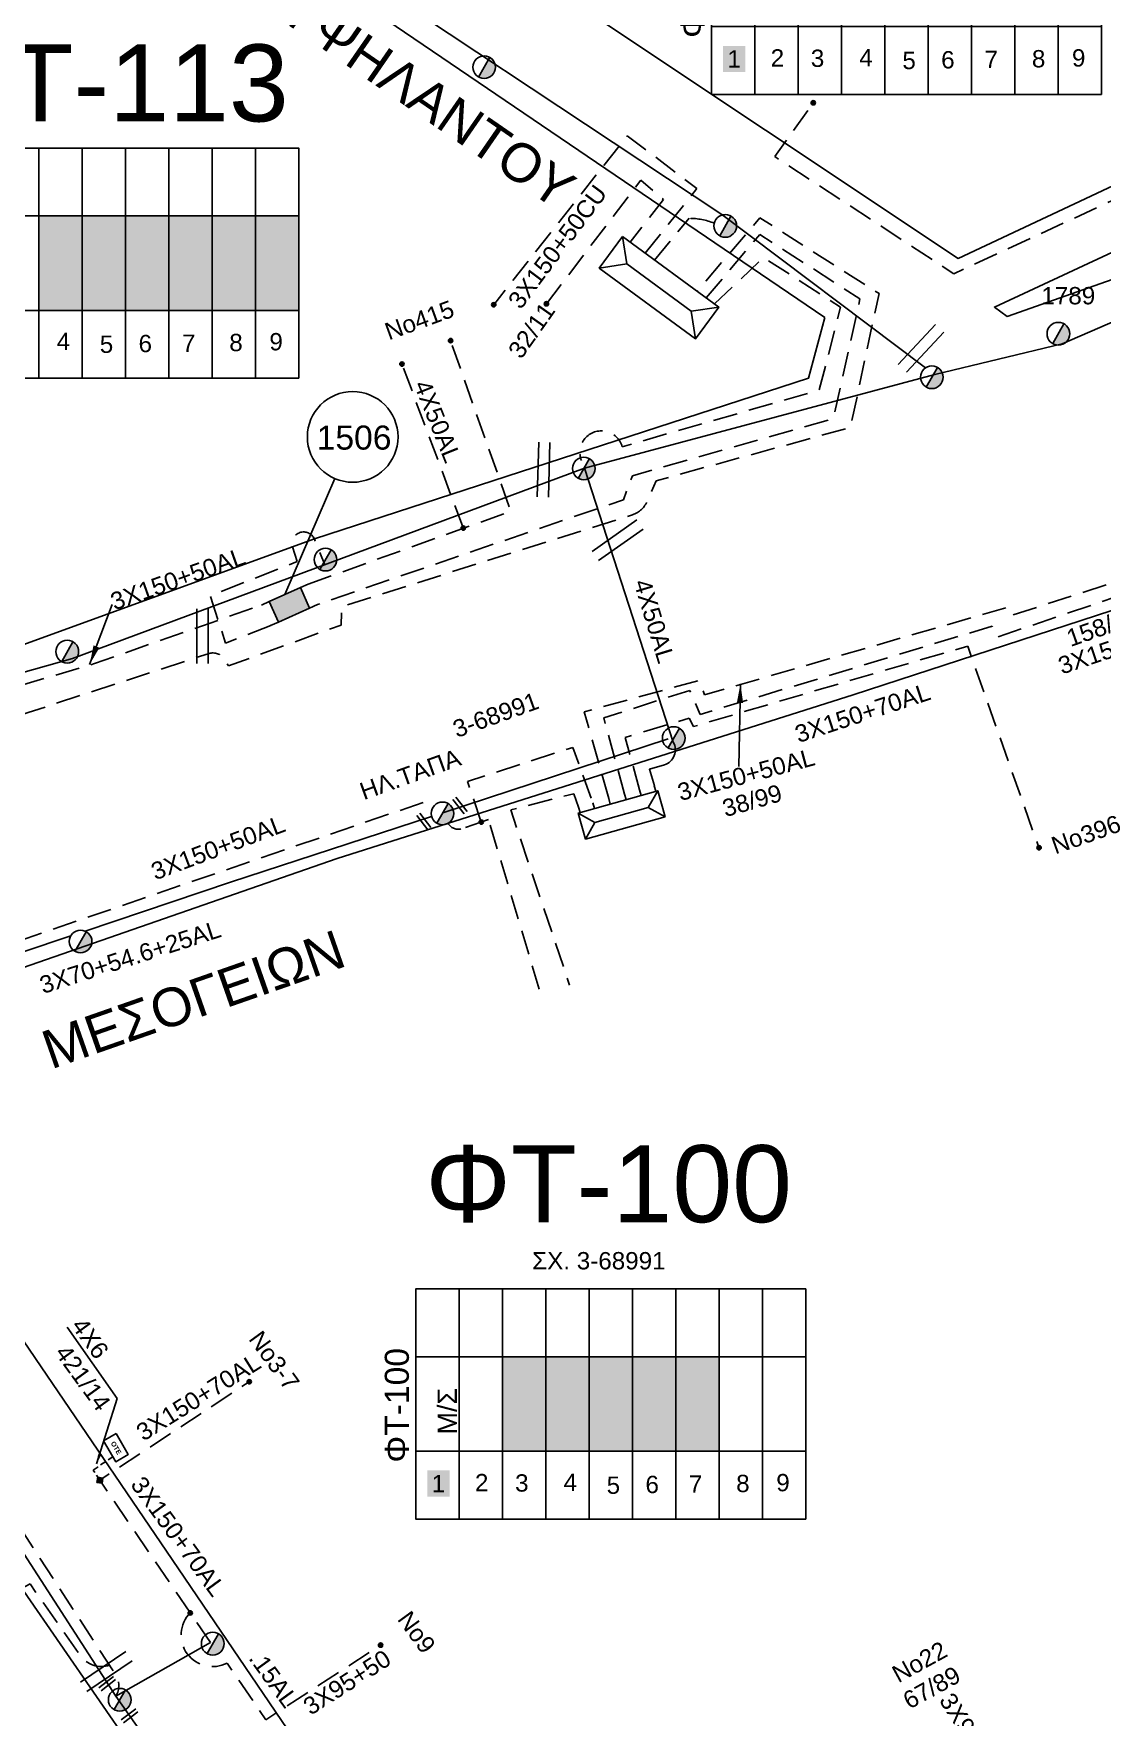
# Model space of a CAD drawing. Header units: millimetres. Extents: x 5010 to 7184, y -101 to 935.
# Drawn here: x 6274.2 to 6385.2, y 194.8 to 369.7 of the extents above; entities that cross this region are included whole.
import ezdxf
from ezdxf.enums import TextEntityAlignment as Align

# ---------------------------------------------------------------- set-up
doc = ezdxf.new("R2010")
doc.units = ezdxf.units.MM
doc.linetypes.add('DASHED', pattern=[19.05, 12.7, -6.35])
for name, color, linetype in [('Link Box 4 Διευθύνσεων', 7, 'Continuous'), ('Pillar OTE', 7, 'Continuous'), ('Ασφαλειοκιβώτια Χ.Τ 9 αναχωρήσεων', 7, 'Continuous'), ('Γέφυρες Εναερίου Δικτύου', 7, 'Continuous'), ('Γυμνά εναέρια ΧΤ (3Φ)   4x50AL', 7, 'Continuous'), ('Γυμνά εναέρια ΧΤ και ΦΟΠ (3Φ)   4x50+16AL', 7, 'Continuous'), ('Επιγραφές - Σχήματα', 7, 'Continuous'), ('Καλώδια ΧΤ   3x150+50AL', 7, 'DASHED'), ('Καλώδια ΧΤ   3x150+50CU', 7, 'DASHED'), ('Καλώδια ΧΤ   3x150+70AL', 7, 'DASHED'), ('Καλώδια ΧΤ   3x95+35CU', 7, 'DASHED'), ('Καλώδια ΧΤ   3x95+50CU', 7, 'DASHED'), ('Καλώδια ΧΤ   4X50+13', 7, 'Continuous'), ('Καλώδια ΧΤ   4x50AL', 7, 'DASHED'), ('Μηχανική τομή', 7, 'Continuous'), ('Στύλος ΦΜ', 7, 'Continuous'), ('Στύλος ΦΜ @ 1', 7, 'Continuous'), ('Συνδέσεις', 7, 'Continuous'), ('Συνεστραμμένα ΧΤ   3x70+54.6+25AL', 7, 'SYN_LINE'), ('Τομή', 7, 'Continuous'), ('Υποσταθμός πόλεως', 7, 'Continuous'), ('Υπόβαθρο ΔΕΗ', 7, 'Continuous'), ('Υπόγεια Καλώδια Δικτύου ΧΤ   .15', 7, 'DASHED'), ('Υπόγεια καλώδια Παροχών ΧΤ   4x6', 7, 'DASHED')]:
    doc.layers.add(name, color=color, linetype=linetype)
doc.styles.get("Standard").update_dxf_attribs({"font": 'arial.ttf'})
doc.linetypes.add('SYN_LINE', pattern='A,0.5,-0.0001,["/\\/\\/\\/",Standard,S=0.1,R=0,X=0,Y=-0.05],-0.25', length=0.7501)
doc.dimstyles.new('ISO-25', dxfattribs={"dimtxt": 2.5, "dimasz": 2.5, "dimexe": 1.25, "dimexo": 0.625, "dimtad": 1, "dimtxsty": 'Standard', "dimcen": 2.5, "dimaunit": 2, "dimazin": 0, "dimtfac": 1, "dimtmove": 0, "dimatfit": 3, "dimfxl": 1, "dimarcsym": 0})

# ---------------------------------------------------------------- blocks, each defined once
blk = doc.blocks.new('ΑΣΦΑΛΕΙΟΚΙΒΩΤΙΟ ΥΠΟΣΤΑΘΜΟΥ 9 ΑΝΑΧΩΡΗΣΕΩΝ')
at = {"layer": 'Ασφαλειοκιβώτια Χ.Τ 9 αναχωρήσεων', "ltscale": 40}
for p, q in [((-23.8, 40.36), (24.02, 40.36)), ((-9.72, 40.36), (-9.72, -40.64)), ((9.94, 40.36), (9.94, -40.64)), ((-23.8, 31.36), (24.02, 31.36)), ((-23.8, 22.36), (24.02, 22.36)), ((-23.8, 13.36), (24.02, 13.36)), ((-23.8, 4.36), (24.02, 4.36)), ((-23.8, -4.64), (24.02, -4.64)), ((-23.8, -13.64), (24.02, -13.64)), ((-23.8, -22.64), (24.02, -22.64)), ((-23.8, -31.64), (24.02, -31.64))]:
    blk.add_line(p, q, dxfattribs=at)
at = {"layer": 'Ασφαλειοκιβώτια Χ.Τ 9 αναχωρήσεων'}
blk.add_lwpolyline([(-23.8, -40.64), (24.02, -40.64), (24.02, 40.36), (-23.8, 40.36)], close=True, dxfattribs=at)
for s, p in [('1', (-18.22, 37.06)), ('2', (-18.02, 28.07)), ('3', (-18.09, 19.73)), ('4', (-17.94, 9.66)), ('5', (-18.55, 0.71)), ('6', (-18.4, -7.35)), ('7', (-18.34, -16.37)), ('8', (-18.19, -26.2)), ('9', (-18.02, -34.53))]:
    blk.add_text(s, height=3.6, rotation=270, dxfattribs=at).set_placement(p)
at = {"layer": 'Ασφαλειοκιβώτια Χ.Τ 9 αναχωρήσεων', "ltscale": 40}
for tag, height, p in [('ΟΝΟΜΑ', 5, (-0.16, 44.31)), ('ΚΕΙΜΕΝΟ 1', 2, (17.06, 35.59)), ('ΚΕΙΜΕΝΟ 2', 2, (17.06, 26.88)), ('ΚΕΙΜΕΝΟ 3', 2, (17.06, 17.69)), ('ΚΕΙΜΕΝΟ 4', 2, (17.06, 8.71)), ('ΚΕΙΜΕΝΟ 5', 2, (17.06, -0.13)), ('ΚΕΙΜΕΝΟ 6', 2, (17.06, -9.05)), ('ΚΕΙΜΕΝΟ 7', 2, (17.06, -18.13)), ('ΚΕΙΜΕΝΟ 8', 2, (17.06, -26.85)), ('ΚΕΙΜΕΝΟ 9', 2, (17.06, -35.99)), ('ΣΧ', 2, (-0.1, -42.64))]:
    blk.add_attdef(tag, text='', height=height, dxfattribs=at).set_placement(p, align=Align.MIDDLE_CENTER)
blk = doc.blocks.new('LINK BOX 4 ΑΝΑΧΩΡΗΣΕΩΝ')
at = {"layer": 'Link Box 4 Διευθύνσεων', "ltscale": 40}
blk.add_hatch(color=256, dxfattribs=at).paths.add_polyline_path([(-3.54, 0), (-3.54, -4.67), (3.54, -4.67), (3.54, 0)])
for p, q in [((-3.54, 0), (-5.33, 0)), ((5.33, 0), (3.54, 0)), ((-3.54, -4.67), (-5.33, -4.67)), ((5.33, -4.67), (3.54, -4.67))]:
    blk.add_line(p, q, dxfattribs=at)
blk.add_lwpolyline([(-3.54, -4.67), (-3.54, 0), (3.54, 0), (3.54, -4.67)], close=True, dxfattribs=at)
blk = doc.blocks.new('ΥΠΟΣΤΑΘΜΟΣ ΠΟΛΕΩΣ 6 ΑΝΑΧΩΡΗΣΕΩΝ')
at = {"layer": 'Υποσταθμός πόλεως', "linetype": 'Continuous', "ltscale": 40}
for p, q in [((-8.18, -2.82), (-8.18, -4)), ((-5.01, -2.82), (-5.01, -4)), ((-1.74, -2.82), (-1.74, -4)), ((1.65, -2.82), (1.65, -4)), ((5.07, -2.82), (5.07, -4)), ((8.16, -2.82), (8.16, -4))]:
    blk.add_line(p, q, dxfattribs=at)
blk.add_lwpolyline([(-8.57, 2.82), (8.57, 2.82), (8.57, -2.82), (-8.57, -2.82)], close=True, dxfattribs=at)
for points in [[(-5.75, 0), (-8.57, 2.82)], [(5.75, 0), (8.57, 2.82)], [(-8.57, -2.82), (-5.75, 0)], [(-5.75, 0), (5.75, 0)], [(8.57, -2.82), (5.75, 0)]]:
    blk.add_lwpolyline(points, dxfattribs=at)
at = {"layer": 'Υποσταθμός πόλεως', "linetype": 'SYN_LINE', "ltscale": 40, "flags": 1}
for tag, p in [('ΜΕΤΑΣΧΗΜΑΤΙΣΜΟΣ', (9.64, 1.91)), ('ΙΣΧΥΣ', (9.62, -0.89)), ('ΑΡΙΘΜΟΣ', (9.74, -3.61))]:
    blk.add_attdef(tag, p, '', height=1.8, dxfattribs=at)
blk = doc.blocks.new('ΥΠΑΡΧΩΝ ΤΣΙΜΕΝΤΕΝΙΟΣ ΣΤΥΛΟΣ')
at = {"layer": 'Στύλος ΦΜ'}
blk.add_hatch(color=256, dxfattribs=at).paths.add_polyline_path([(-1.29, -2.28, 0.574793), (2.62, 0, 0.268822), (1.3, 2.27)])
blk.add_line((-1.29, -2.28), (1.3, 2.27), dxfattribs=at)
blk.add_circle((0, 0), 2.62, dxfattribs=at)
at = {"layer": 'Στύλος ΦΜ', "flags": 4}
for tag, p in [('ΑΡΙΘΜΟΣ', (-4.68, 8.05)), ('ΤΥΠΟΣ', (-4.91, 3.03))]:
    blk.add_attdef(tag, p, '', height=4, dxfattribs=at)
blk = doc.blocks.new('ΤΟΜΗ')
at = {"layer": 'Τομή', "ltscale": 40}
for p, q in [((-5.68, 0), (5.68, 0)), ((5.68, -2.33), (-5.68, -2.33))]:
    blk.add_line(p, q, dxfattribs=at)
blk = doc.blocks.new('ΥΠΟΣΤΑΘΜΟΣ ΠΟΛΕΩΣ')
at = {"layer": 'Υποσταθμός πόλεως', "linetype": 'Continuous', "ltscale": 40}
blk.add_lwpolyline([(-8.57, 2.82), (8.57, 2.82), (8.57, -2.82), (-8.57, -2.82)], close=True, dxfattribs=at)
for points in [[(-5.75, 0), (-8.57, 2.82)], [(5.75, 0), (8.57, 2.82)], [(-8.57, -2.82), (-5.75, 0)], [(-5.75, 0), (5.75, 0)], [(8.57, -2.82), (5.75, 0)]]:
    blk.add_lwpolyline(points, dxfattribs=at)
at = {"layer": 'Υποσταθμός πόλεως', "linetype": 'SYN_LINE', "ltscale": 40, "flags": 1}
for tag, p in [('ΜΕΤΑΣΧΗΜΑΤΙΣΜΟΣ', (10.6, 2.39)), ('ΙΣΧΥΣ', (10.58, -0.41)), ('ΑΡΙΘΜΟΣ', (10.7, -3.13))]:
    blk.add_attdef(tag, p, '', height=1.8, dxfattribs=at)
blk = doc.blocks.new('_ΣΥΝΔΕΣΗ')
at = {"layer": 'Συνδέσεις', "linetype": 'SYN_LINE', "ltscale": 40}
blk.add_hatch(color=256, dxfattribs=at).paths.add_polyline_path([(0.5, -0.01, 1), (-0.5, -0.01, 1)])
at = {"layer": 'Συνδέσεις'}
blk.add_circle((0, -0.01), 0.5, dxfattribs=at)
blk = doc.blocks.new('ΜΗΧΑΝΙΚΗ ΤΟΜΗ')
at = {"layer": 'Μηχανική τομή', "ltscale": 40}
for p, q in [((-1.89, 0.78), (1.89, 0.78)), ((1.89, 0), (-1.89, 0))]:
    blk.add_line(p, q, dxfattribs=at)
blk = doc.blocks.new('TSONTA XT1')
at = {"ltscale": 40}
h = blk.add_hatch(color=256, dxfattribs=at)
h.dxf.hatch_style = 1
h.paths.add_polyline_path([(595.96, 2487.66), (597.07, 2488.77), (595.96, 2489.87), (594.85, 2488.77)])
blk.add_lwpolyline([(594.85, 2488.77), (595.96, 2489.87), (597.07, 2488.77), (595.96, 2487.66)], close=True, dxfattribs=at)
blk = doc.blocks.new('PILLAR ΟΤΕ')
at = {"layer": 'Pillar OTE', "ltscale": 40}
blk.add_lwpolyline([(-3.31, 2.02), (3.39, 2.02), (3.39, -1.99), (-3.31, -1.99)], close=True, dxfattribs=at)
at = {"layer": 'Pillar OTE', "insert": (-1.81, 0.71), "char_height": 1.3575, "width": 109.961, "attachment_point": 1}
blk.add_mtext('{\\fArial|b1|i0|c161|p34;OTE}', dxfattribs=at)

msp = doc.modelspace()

# ---------------------------------------------------------------- hatches: boundary and pattern name
at = {"layer": 'Ασφαλειοκιβώτια Χ.Τ 9 αναχωρήσεων'}
for color, points in [(2, [(6345.79, 365.73), (6348.09, 365.73), (6348.09, 368.44), (6345.79, 368.44)]), (6, [(6274.71, 350.79), (6274.71, 340.97), (6279.21, 340.97), (6279.21, 350.79)]), (173, [(6279.21, 350.79), (6279.21, 340.97), (6283.71, 340.97), (6283.71, 350.79)]), (151, [(6283.71, 350.79), (6283.71, 340.97), (6288.21, 340.97), (6288.21, 350.79)]), (27, [(6288.21, 350.79), (6288.21, 340.97), (6292.71, 340.97), (6292.71, 350.79)]), (30, [(6292.71, 350.79), (6292.71, 340.97), (6297.21, 340.97), (6297.21, 350.79)]), (85, [(6297.21, 350.79), (6297.21, 340.97), (6301.71, 340.97), (6301.71, 350.79)]), (173, [(6322.86, 232.27), (6322.86, 222.44), (6327.36, 222.44), (6327.36, 232.27)]), (30, [(6327.36, 232.27), (6327.36, 222.44), (6331.86, 222.44), (6331.86, 232.27)]), (85, [(6331.86, 232.27), (6331.86, 222.44), (6336.36, 222.44), (6336.36, 232.27)]), (151, [(6336.36, 232.27), (6336.36, 222.44), (6340.86, 222.44), (6340.86, 232.27)]), (5, [(6340.86, 232.27), (6340.86, 222.44), (6345.36, 222.44), (6345.36, 232.27)]), (2, [(6315.06, 217.74), (6317.37, 217.74), (6317.37, 220.45), (6315.06, 220.45)])]:
    msp.add_hatch(color=color, dxfattribs=at).paths.add_polyline_path(points)

# ---------------------------------------------------------------- linework, layer by layer
at = {"layer": 'Γέφυρες Εναερίου Δικτύου', "color": 85, "linetype": 'DASHED', "ltscale": 0.2, "flags": 128}
msp.add_lwpolyline([(6411.53, 378.66), (6412.29, 378.19), (6410.29, 374.84), (6408.04, 375.2), (6397.98, 357.81), (6369.76, 344.77), (6351.17, 356.94), (6355.16, 362.53)], dxfattribs=at)
at = {"layer": 'Γέφυρες Εναερίου Δικτύου', "color": 2, "flags": 128}
for points in [[(6367.78, 334.3), (6381.03, 337.49), (6415.82, 352.57)], [(6367.68, 334.37), (6367.78, 334.3), (6331.41, 324.58)]]:
    msp.add_lwpolyline(points, dxfattribs=at)
at = {"layer": 'Γέφυρες Εναερίου Δικτύου', "color": 30, "linetype": 'DASHED', "ltscale": 0.2, "flags": 128}
msp.add_lwpolyline([(6262.07, 295.41), (6292.28, 305.3, -0.29372), (6293.9, 304.87), (6294.4, 304.03), (6306.1, 308.28), (6306.17, 310.18), (6336.37, 319.73, 0.23172), (6337.93, 321.22), (6338.85, 323.27), (6359.02, 328.8), (6361.99, 342.71), (6349.61, 350.58), (6343.1, 342.95)], format="xyb", dxfattribs=at)
at = {"layer": 'Γέφυρες Εναερίου Δικτύου', "color": 62, "linetype": 'DASHED', "ltscale": 0.2, "flags": 128}
msp.add_lwpolyline([(6338.67, 346.19), (6342.26, 350.53)], dxfattribs=at)
at = {"layer": 'Γέφυρες Εναερίου Δικτύου', "color": 62, "flags": 128}
msp.add_lwpolyline([(6345.67, 350.93), (6366.83, 335.01)], dxfattribs=at)
at = {"layer": 'Γέφυρες Εναερίου Δικτύου', "color": 27, "linetype": 'DASHED', "ltscale": 0.2, "flags": 128}
msp.add_lwpolyline([(6344.04, 342.25), (6349.6, 348.84), (6360.01, 342.15), (6357.25, 329.73), (6336.37, 323.79), (6335.43, 321.29), (6303.65, 310.41)], dxfattribs=at)
at = {"layer": 'Γέφυρες Εναερίου Δικτύου', "color": 2, "linetype": 'DASHED', "ltscale": 0.2, "flags": 128}
for points in [[(6344.9, 341.63), (6350, 346.45), (6357.99, 341.28), (6355.78, 332.68), (6335.3, 326.8, 1.064685), (6331.08, 325.37)], [(6331.4, 324.67, -0.000607), (6331.41, 324.58)]]:
    msp.add_lwpolyline(points, format="xyb", dxfattribs=at)
at = {"layer": 'Γέφυρες Εναερίου Δικτύου', "color": 27, "linetype": 'DASHED', "ltscale": 0.2, "flags": 128}
msp.add_lwpolyline([(6298.79, 308.22), (6294.09, 306.38), (6292.53, 311.34), (6301.53, 314.86), (6301.07, 316.4, -0.942629), (6303.33, 317.22), (6304.4, 314.53)], format="xyb", dxfattribs=at)
at = {"layer": 'Γέφυρες Εναερίου Δικτύου', "color": 173, "linetype": 'DASHED', "ltscale": 0.2, "flags": 128}
for points in [[(6320.67, 287.8), (6319.24, 292.03), (6330.19, 295.57), (6332.27, 289.79)], [(6326.7, 270.44), (6321.43, 288.06)]]:
    msp.add_lwpolyline(points, dxfattribs=at)
at = {"layer": 'Γέφυρες Εναερίου Δικτύου', "color": 2, "linetype": 'DASHED', "ltscale": 0.2, "flags": 128}
msp.add_lwpolyline([(6330.78, 289.37), (6330.29, 290.75), (6323.73, 289.08), (6329.85, 270.86)], dxfattribs=at)
at = {"layer": 'Γέφυρες Εναερίου Δικτύου', "color": 62, "linetype": 'DASHED', "ltscale": 0.2}
msp.add_arc((6342.15, 342.91), 7.62, 69.0894, 89.1958, dxfattribs=at)
at = {"layer": 'Γυμνά εναέρια ΧΤ (3Φ)   4x50AL', "color": 151, "flags": 128}
msp.add_lwpolyline([(6338.65, 291.58), (6338.14, 293.29), (6339.7, 293.76, 0.473828), (6340.62, 296.1), (6331.41, 324.58)], format="xyb", dxfattribs=at)
at = {"layer": 'Γυμνά εναέρια ΧΤ και ΦΟΠ (3Φ)   4x50+16AL', "color": 62, "flags": 128}
msp.add_lwpolyline([(6300.39, 380.95), (6345.67, 350.93)], dxfattribs=at)
at = {"layer": 'Γυμνά εναέρια ΧΤ και ΦΟΠ (3Φ)   4x50+16AL', "color": 173, "linetype": 'Continuous', "ltscale": 0.2, "flags": 128}
msp.add_lwpolyline([(6176.64, 363.73), (6196.96, 341.69), (6216.57, 316.52), (6234.81, 292.57), (6278.19, 304.79)], dxfattribs=at)
at = {"layer": 'Γυμνά εναέρια ΧΤ και ΦΟΠ (3Φ)   4x50+16AL', "color": 27, "flags": 128}
msp.add_lwpolyline([(6331.41, 324.58), (6278.19, 304.79)], dxfattribs=at)
at = {"layer": 'Επιγραφές - Σχήματα', "linetype": 'Continuous', "ltscale": 0.2}
msp.add_line((6300.26, 311.44), (6305.45, 323.5), dxfattribs=at)
msp.add_circle((6307.31, 327.82), 4.71, dxfattribs=at)
at = {"layer": 'Επιγραφές - Σχήματα', "color": 173, "linetype": 'DASHED', "ltscale": 0.2}
msp.add_arc((6318.27, 288.26), 1.2, 208.8508, 284.0321, dxfattribs=at)
at = {"layer": 'Καλώδια ΧΤ   3x150+50AL', "color": 5, "linetype": 'DASHED', "ltscale": 0.2, "flags": 128}
msp.add_lwpolyline([(6333.92, 290.25), (6331.37, 299.25), (6343.28, 302.51), (6343.87, 301.03), (6375.26, 310.09), (6375.68, 309.26), (6398.03, 316.43, 0.173601), (6400.58, 318.38, -0.240606), (6404.25, 320.51, -0.466411), (6406.73, 317.85), (6417.92, 322.04), (6422.67, 312.78)], format="xyb", dxfattribs=at)
at = {"layer": 'Καλώδια ΧΤ   3x150+50AL', "color": 85, "linetype": 'DASHED', "ltscale": 0.2, "flags": 128}
msp.add_lwpolyline([(6335.55, 290.71), (6333.4, 298.63), (6342.32, 301.49), (6343.42, 298.99), (6373.76, 308.16), (6374.28, 307.02), (6401.59, 316.32)], dxfattribs=at)
at = {"layer": 'Καλώδια ΧΤ   3x150+50AL', "color": 151, "linetype": 'DASHED', "ltscale": 0.2, "flags": 128}
msp.add_lwpolyline([(6236.28, 291.15), (6280.49, 304.27), (6297.83, 310.35)], dxfattribs=at)
at = {"layer": 'Καλώδια ΧΤ   3x150+50AL', "color": 151, "ltscale": 0.2, "flags": 128}
msp.add_lwpolyline([(6314.63, 289.85), (6236.5, 263.1), (6236.63, 262.12)], dxfattribs=at)
at = {"layer": 'Καλώδια ΧΤ   3x150+50AL', "color": 173, "ltscale": 0.2, "flags": 128}
msp.add_lwpolyline([(6321.43, 288.06), (6318.57, 287.1)], dxfattribs=at)
at = {"layer": 'Καλώδια ΧΤ   3x150+50CU', "color": 173, "linetype": 'DASHED', "ltscale": 0.2, "flags": 128}
msp.add_lwpolyline([(6337.71, 346.9), (6343.07, 353.62), (6335.84, 359.1), (6321.96, 341.55)], dxfattribs=at)
at = {"layer": 'Καλώδια ΧΤ   3x150+50CU', "color": 133, "linetype": 'DASHED', "ltscale": 0.2, "flags": 128}
msp.add_lwpolyline([(6327.44, 341.64), (6337.24, 354.48), (6339.59, 352.48), (6336.14, 348.05)], dxfattribs=at)
at = {"layer": 'Καλώδια ΧΤ   3x150+70AL', "color": 30, "linetype": 'DASHED', "ltscale": 0.2, "flags": 128}
msp.add_lwpolyline([(6337.12, 291.15), (6335.63, 296.61), (6342.26, 298.6), (6342.72, 297.74), (6371.2, 306.09), (6378.6, 285.14)], dxfattribs=at)
at = {"layer": 'Καλώδια ΧΤ   3x150+70AL', "color": 2, "linetype": 'DASHED', "ltscale": 0.2, "flags": 128}
for points in [[(6250.37, 248.56), (6256.7, 240.48), (6255.67, 238.58), (6271.86, 215.91), (6282.67, 199.23, -0.284801), (6282.72, 197.02, 1.755252)], [(6282.04, 200.21, -0.324969), (6279.01, 201.22), (6273.79, 208.67), (6261.74, 202.14)]]:
    msp.add_lwpolyline(points, format="xyb", dxfattribs=at)
at = {"layer": 'Καλώδια ΧΤ   3x150+70AL', "color": 6, "linetype": 'DASHED', "ltscale": 0.2, "flags": 128}
msp.add_lwpolyline([(6292.54, 202.57), (6281.04, 219.45), (6296.56, 229.66)], dxfattribs=at)
at = {"layer": 'Καλώδια ΧΤ   3x95+50CU', "color": 6, "linetype": 'DASHED', "ltscale": 0.2, "flags": 128}
msp.add_lwpolyline([(6290.44, 205.66, 0.854939), (6294.27, 200.44), (6298.29, 194.55), (6310.21, 202.3)], format="xyb", dxfattribs=at)
at = {"layer": 'Καλώδια ΧΤ   4X50+13', "color": 27, "linetype": 'DASHED', "ltscale": 0.2, "flags": 128}
msp.add_lwpolyline([(6302.69, 312.53), (6323.74, 320.09), (6317.47, 337.82)], dxfattribs=at)
at = {"layer": 'Καλώδια ΧΤ   4x50AL', "color": 27, "linetype": 'DASHED', "ltscale": 0.2, "flags": 128}
msp.add_lwpolyline([(6318.82, 318.32), (6312.44, 335.36)], dxfattribs=at)
at = {"layer": 'Συνεστραμμένα ΧΤ   3x70+54.6+25AL', "color": 173, "linetype": 'SYN_LINE', "ltscale": 20, "flags": 128}
for points in [[(6316.69, 288.78), (6340.1, 296.46)], [(6279.51, 276.49), (6294.63, 281.55), (6315.51, 288.4)], [(6257.47, 269.1), (6278.02, 275.99)]]:
    msp.add_lwpolyline(points, dxfattribs=at)
at = {"layer": 'Συνεστραμμένα ΧΤ   3x70+54.6+25AL', "color": 85, "linetype": 'SYN_LINE', "ltscale": 20, "flags": 128}
msp.add_lwpolyline([(6270.15, 216.36), (6270.32, 216.14), (6282.72, 197.02)], dxfattribs=at)
at = {"layer": 'Συνεστραμμένα ΧΤ   3x70+54.6+25AL', "color": 6, "linetype": 'SYN_LINE', "ltscale": 10, "flags": 128}
msp.add_lwpolyline([(6282.72, 197.02), (6292.54, 202.57)], dxfattribs=at)
at = {"layer": 'Συνεστραμμένα ΧΤ   3x70+54.6+25AL', "color": 6, "linetype": 'SYN_LINE', "ltscale": 20, "flags": 128}
msp.add_lwpolyline([(6282.72, 197.02), (6299.65, 172.94)], dxfattribs=at)
at = {"layer": 'Υπόβαθρο ΔΕΗ', "flags": 128}
for points in [[(6331.38, 406.67), (6307.45, 422.92), (6290.26, 399.66), (6370.22, 346.36), (6397.86, 359.33), (6424.4, 405.21), (6470.62, 486.04)], [(6331.38, 406.67), (6307.45, 422.92), (6290.26, 399.66), (6370.22, 346.36), (6397.86, 359.33), (6424.4, 405.21), (6470.62, 486.04)], [(6195.84, 367.8), (6282.4, 390.46), (6356.37, 340.22)], [(6195.84, 367.8), (6282.4, 390.46), (6356.37, 340.22)], [(6356.37, 340.22), (6354.67, 333.92), (6303.33, 317.22), (6253.1, 298.98), (6248.8, 299.46), (6195.84, 367.8)], [(6356.37, 340.22), (6354.67, 333.92), (6303.33, 317.22), (6253.1, 298.98), (6248.8, 299.46), (6195.84, 367.8)], [(6399.04, 352.98), (6398.99, 348.67), (6375.29, 340.33), (6373.98, 341.3), (6399.04, 352.98)], [(6399.04, 352.98), (6398.99, 348.67), (6375.29, 340.33), (6373.98, 341.3), (6399.04, 352.98)], [(6251.75, 265.28), (6287.97, 212.06), (6327.56, 153.78), (6374.46, 180.97), (6402.46, 197.41), (6387.11, 225.81), (6390.95, 227.77), (6406.06, 200.41), (6449.42, 231.99), (6422.93, 279.91), (6403.59, 315.47), (6359.3, 301.02), (6305.7, 284.03), (6251.75, 265.28)], [(6406.59, 200.8), (6449.42, 231.99), (6422.93, 279.91), (6403.59, 315.47), (6359.3, 301.02), (6305.7, 284.03), (6251.75, 265.28)], [(6251.75, 265.28), (6287.97, 212.06), (6327.56, 153.78), (6374.46, 180.97), (6402.46, 197.41), (6387.11, 225.81), (6390.95, 227.77), (6406.06, 200.41)], [(6160.2, 197.14), (6096.77, 140.01), (6087.02, 151), (6079.38, 168.9), (6062.46, 209.09), (6113.33, 224.38), (6181.26, 244.42), (6237.07, 260.98), (6269.33, 213.4), (6295.78, 175.1), (6312.41, 150.81), (6310.12, 142.59), (6266.28, 123.89), (6254.53, 150.94)], [(6160.2, 197.14), (6096.77, 140.01), (6087.02, 151), (6079.38, 168.9), (6062.46, 209.09), (6113.33, 224.38), (6181.26, 244.42), (6237.07, 260.98), (6269.33, 213.4), (6295.78, 175.1), (6312.41, 150.81), (6310.12, 142.59), (6266.28, 123.89), (6254.53, 150.94)], [(6282.85, 227.94), (6277.65, 235.33)]]:
    msp.add_lwpolyline(points, dxfattribs=at)
at = {"layer": 'Υπόγεια καλώδια Παροχών ΧΤ   4x6', "color": 6, "linetype": 'DASHED', "ltscale": 0.05}
msp.add_lwpolyline([(6281.04, 219.45), (6280.34, 220.49), (6282.39, 221.88)], dxfattribs=at)

# ---------------------------------------------------------------- block references
at = {"layer": 'Link Box 4 Διευθύνσεων', "xscale": 0.5000000000002478, "yscale": 0.5000000000002478, "zscale": 0.5000000000002478, "rotation": 24.25393295442522}
msp.add_blockref('LINK BOX 4 ΑΝΑΧΩΡΗΣΕΩΝ', (6300.26, 311.44), dxfattribs=at)
at = {"layer": 'Pillar OTE', "xscale": 0.375, "yscale": 0.375, "zscale": 0.375, "rotation": 300.3915560488769}
msp.add_blockref('PILLAR ΟΤΕ', (6282.7, 222.83), dxfattribs=at)
at = {"layer": 'Ασφαλειοκιβώτια Χ.Τ 9 αναχωρήσεων', "xscale": 0.5, "yscale": 0.5, "zscale": 0.5, "rotation": 90}
for p, values in [((6364.77, 375.3), {'ΟΝΟΜΑ': 'ΦΤ-145'}), ((6281.39, 345.82), {'ΟΝΟΜΑ': 'ΦΤ-113'}), ((6334.05, 227.3), {'ΟΝΟΜΑ': 'ΦΤ-100'})]:
    msp.add_blockref('ΑΣΦΑΛΕΙΟΚΙΒΩΤΙΟ ΥΠΟΣΤΑΘΜΟΥ 9 ΑΝΑΧΩΡΗΣΕΩΝ', p, dxfattribs=at).add_auto_attribs(values)
at = {"layer": 'Μηχανική τομή', "xscale": 0.5000000000003024, "yscale": 0.5000000000003024, "zscale": 0.5000000000003024}
for p, rotation in [((6318.61, 289.65), 127.6304452532624), ((6314.85, 287.99), 127.6304452532624), ((6281.7, 198.46), 217.6304452532624), ((6284.02, 195.11), 217.6304452532624)]:
    msp.add_blockref('ΜΗΧΑΝΙΚΗ ΤΟΜΗ', p, dxfattribs=dict(at, rotation=rotation))
at = {"layer": 'Στύλος ΦΜ @ 1', "ltscale": 40, "xscale": 0.4499999999998181, "yscale": 0.4499999999998181, "zscale": 0.4499999999998181}
for p in [(6320.97, 366.23), (6346.02, 349.74), (6367.48, 334.02), (6367.48, 334.02), (6331.32, 324.54), (6331.32, 324.54), (6304.49, 315.07), (6304.49, 315.07), (6277.66, 305.51), (6277.66, 305.51), (6340.66, 296.53), (6340.66, 296.53), (6316.64, 288.71), (6316.64, 288.71), (6279.04, 275.4), (6279.04, 275.4), (6292.77, 202.46), (6292.77, 202.46), (6283.11, 196.63), (6283.11, 196.63)]:
    msp.add_blockref('ΥΠΑΡΧΩΝ ΤΣΙΜΕΝΤΕΝΙΟΣ ΣΤΥΛΟΣ', p, dxfattribs=at)
at = {"layer": 'Στύλος ΦΜ @ 1', "ltscale": 40}
ref = msp.add_blockref('ΥΠΑΡΧΩΝ ΤΣΙΜΕΝΤΕΝΙΟΣ ΣΤΥΛΟΣ', (6380.62, 338.54), dxfattribs=dict(at, xscale=0.4499999999998181, yscale=0.4499999999998181, zscale=0.4499999999998181))
ref.add_attrib('ΤΥΠΟΣ', '1789', (6378.86, 341.59), dxfattribs={"layer": 'Στύλος ΦΜ', "height": 1.8, "flags": 4})
at = {"layer": 'Συνδέσεις', "xscale": 0.4500000000000455, "yscale": 0.4500000000000455, "zscale": 0.4500000000000455}
for p in [(6355.16, 362.53), (6321.96, 341.55), (6327.44, 341.65), (6317.48, 337.83), (6312.42, 335.39), (6318.8, 318.35), (6320.67, 287.81), (6378.61, 285.14), (6296.56, 229.67), (6290.44, 205.66), (6310.21, 202.31)]:
    msp.add_blockref('_ΣΥΝΔΕΣΗ', p, dxfattribs=at)
at = {"layer": 'Συνδέσεις', "xscale": 0.3430737632265213, "yscale": 0.3430737632265213, "zscale": 0.3430737632265213, "rotation": 304.8559828077668}
msp.add_blockref('TSONTA XT1', (5463.56, -100.77), dxfattribs=at)
at = {"layer": 'Τομή'}
for p, xscale, yscale, zscale, rotation in [((6365.93, 337.41), 0.4999999999999898, 0.4999999999999898, 0.4999999999999898, 47.05818701836762), ((6365.93, 337.41), 0.4999999999999898, 0.4999999999999898, 0.4999999999999898, 47.05818701836762), ((6327.72, 324.39), 0.4999999999999858, 0.4999999999999858, 0.4999999999999858, 268.4075684774255), ((6327.72, 324.39), 0.4999999999999858, 0.4999999999999858, 0.4999999999999858, 268.4075684774255), ((6334.5, 317.56), 0.5000000000000466, 0.5000000000000466, 0.5000000000000466, 35.15769776130931), ((6334.5, 317.56), 0.5000000000000466, 0.5000000000000466, 0.5000000000000466, 35.15769776130931), ((6291.13, 307.13), 0.5, 0.5, 0.5, 90), ((6291.13, 307.13), 0.5, 0.5, 0.5, 90), ((6281.38, 200.06), 0.4999999999999835, 0.4999999999999835, 0.4999999999999835, 34.11325917834728), ((6281.38, 200.06), 0.4999999999999835, 0.4999999999999835, 0.4999999999999835, 34.11325917834728)]:
    msp.add_blockref('ΤΟΜΗ', p, dxfattribs=dict(at, xscale=xscale, yscale=yscale, zscale=zscale, rotation=rotation))
at = {"layer": 'Υποσταθμός πόλεως'}
for name, p, xscale, yscale, zscale, rotation in [('ΥΠΟΣΤΑΘΜΟΣ ΠΟΛΕΩΣ', (6339.13, 343.33), 0.7235859852035152, 0.7235859852035152, 0.7235859852035152, 323.7502930744243), ('ΥΠΟΣΤΑΘΜΟΣ ΠΟΛΕΩΣ 6 ΑΝΑΧΩΡΗΣΕΩΝ', (6335.25, 288.55), 0.5000000000001802, 0.5000000000001802, 0.5000000000001802, 195.6801106980091)]:
    msp.add_blockref(name, p, dxfattribs=dict(at, xscale=xscale, yscale=yscale, zscale=zscale, rotation=rotation))

# ---------------------------------------------------------------- texts
at = {"layer": 'Γυμνά εναέρια ΧΤ (3Φ)   4x50AL'}
msp.add_text('4X50AL', height=1.8, rotation=286.8735, dxfattribs=at).set_placement((6338.65, 308.69), align=Align.MIDDLE)
at = {"layer": 'Επιγραφές - Σχήματα', "linetype": 'DASHED', "ltscale": 0.2, "attachment_point": 1}
for s, insert, char_height, width, rotation in [('ΥΨΗΛΑΝΤΟΥ', (6301.67, 374.72), 4, 48.5909, 325.3516), ('Νο415', (6310.45, 339.53), 1.8, 10.8079, 20.0382), ('32/11', (6323.34, 336.84), 1.8, 10.8079, 54.7601), ('158/94', (6381.28, 307.68), 1.8, 10.8079, 19.4523), ('3-68991', (6317.52, 298.23), 1.8, 10.8079, 19.7619), ('ΗΛ.ΤΑΠΑ', (6307.85, 291.77), 1.8, 10.8079, 19.7619), ('38/99', (6345.53, 290.04), 1.8, 10.8079, 16.0275), ('Νο396', (6379.7, 286.14), 1.8, 10.8079, 19.4523), ('ΜΕΣΟΓΕΙΩΝ', (6274.64, 265.87), 4, 17.2922, 19.2992), ('4Χ6', (6279.46, 236.53), 1.8, 10.8079, 306.0295), ('Νο3-7', (6297.88, 235.16), 1.8, 10.8079, 306.0295), ('421/14', (6277.76, 233.72), 1.8, 10.8079, 306.0295), ('Μ/Σ', (6316.13, 224.2), 2, 3.152, 90), ('Νο9', (6313.33, 206.05), 1.8, 10.8079, 306.0295), ('Νο22', (6363.13, 199.91), 1.8, 10.8079, 28.7787), ('67/89', (6364.27, 197.18), 1.8, 10.8079, 28.7787)]:
    msp.add_mtext(s, dxfattribs=dict(at, insert=insert, char_height=char_height, width=width, rotation=rotation))
at = {"layer": 'Επιγραφές - Σχήματα', "linetype": 'DASHED', "ltscale": 0.2, "char_height": 8, "width": 24.9768, "attachment_point": 1}
for s, insert in [('ΦΤ-113', (6262.56, 368.59)), ('ΦΤ-100', (6314.84, 254.24))]:
    msp.add_mtext(s, dxfattribs=dict(at, insert=insert))
at = {"layer": 'Επιγραφές - Σχήματα', "linetype": 'Continuous', "ltscale": 0.2, "insert": (6303.57, 329), "char_height": 2.5, "attachment_point": 1}
msp.add_mtext('1506', dxfattribs=at)
at = {"layer": 'Επιγραφές - Σχήματα', "linetype": 'Continuous', "ltscale": 0.2, "insert": (6325.96, 243.14), "char_height": 1.8, "width": 21.7244, "attachment_point": 1}
msp.add_mtext('ΣΧ. 3-68991', dxfattribs=at)
at = {"layer": 'Καλώδια ΧΤ   3x150+50AL', "linetype": 'DASHED', "ltscale": 0.2}
msp.add_text('3X150+50AL', height=1.8, rotation=19.5491, dxfattribs=at).set_placement((6289.14, 313.08), align=Align.MIDDLE)
at = {"layer": 'Καλώδια ΧΤ   3x150+50AL', "ltscale": 0.2}
for s, rotation, p in [('3X150+50', 18.5308, (6386.17, 305.81)), ('3X150+50AL', 14.9446, (6348.18, 292.74)), ('3X150+50AL', 20.629, (6293.32, 285.16))]:
    msp.add_text(s, height=1.8, rotation=rotation, dxfattribs=at).set_placement(p, align=Align.MIDDLE)
at = {"layer": 'Καλώδια ΧΤ   3x150+50CU', "linetype": 'DASHED', "ltscale": 0.2}
msp.add_text('3X150+50CU', height=1.8, rotation=53.2333, dxfattribs=at).set_placement((6328.58, 347.58), align=Align.MIDDLE)
at = {"layer": 'Καλώδια ΧΤ   3x150+70AL', "ltscale": 0.2}
for rotation, p in [(18.2163, (6360.28, 299.15)), (32.0744, (6291.28, 228.08)), (306.1409, (6289.19, 213.61))]:
    msp.add_text('3X150+70AL', height=1.8, rotation=rotation, dxfattribs=at).set_placement(p, align=Align.MIDDLE)
at = {"layer": 'Καλώδια ΧΤ   3x95+35CU', "ltscale": 0.2}
msp.add_text('3X95+35CU', height=1.8, rotation=302.5988, dxfattribs=at).set_placement((6372.64, 191.27), align=Align.MIDDLE)
at = {"layer": 'Καλώδια ΧΤ   3x95+50CU', "ltscale": 0.2}
msp.add_text('3X95+50', height=1.8, rotation=32.5945, dxfattribs=at).set_placement((6306.72, 198.45), align=Align.MIDDLE)
at = {"layer": 'Καλώδια ΧΤ   4x50AL', "linetype": 'DASHED', "ltscale": 0.2}
msp.add_text('4X50AL', height=1.8, rotation=291.8201, dxfattribs=at).set_placement((6316.14, 329.44), align=Align.MIDDLE)
at = {"layer": 'Συνεστραμμένα ΧΤ   3x70+54.6+25AL', "ltscale": 20}
msp.add_text('3X70+54.6+25AL', height=1.8, rotation=17.7754, dxfattribs=at).set_placement((6284.19, 273.79), align=Align.MIDDLE)
at = {"layer": 'Υπόγεια Καλώδια Δικτύου ΧΤ   .15', "linetype": 'DASHED', "ltscale": 0.2, "insert": (6297.89, 201.99), "char_height": 1.8, "width": 10.8079, "attachment_point": 1, "rotation": 306.0295}
msp.add_mtext('.15AL', dxfattribs=at)

# ---------------------------------------------------------------- leaders
at = {"layer": 'Επιγραφές - Σχήματα', "ltscale": 40}
for points, override in [([(6279.98, 304.17), (6282.34, 310.4)], {"dimasz": 2, "dimtad": 0}), ([(6347.59, 302.17), (6347.41, 293.58)], {"dimasz": 2, "dimtad": 0}), ([(6280.71, 221.13), (6282.85, 227.94)], {"dimasz": 1, "dimtad": 0})]:
    msp.add_leader(points, dimstyle='ISO-25', override=override, dxfattribs=at)

doc.saveas('drawing.dxf')
